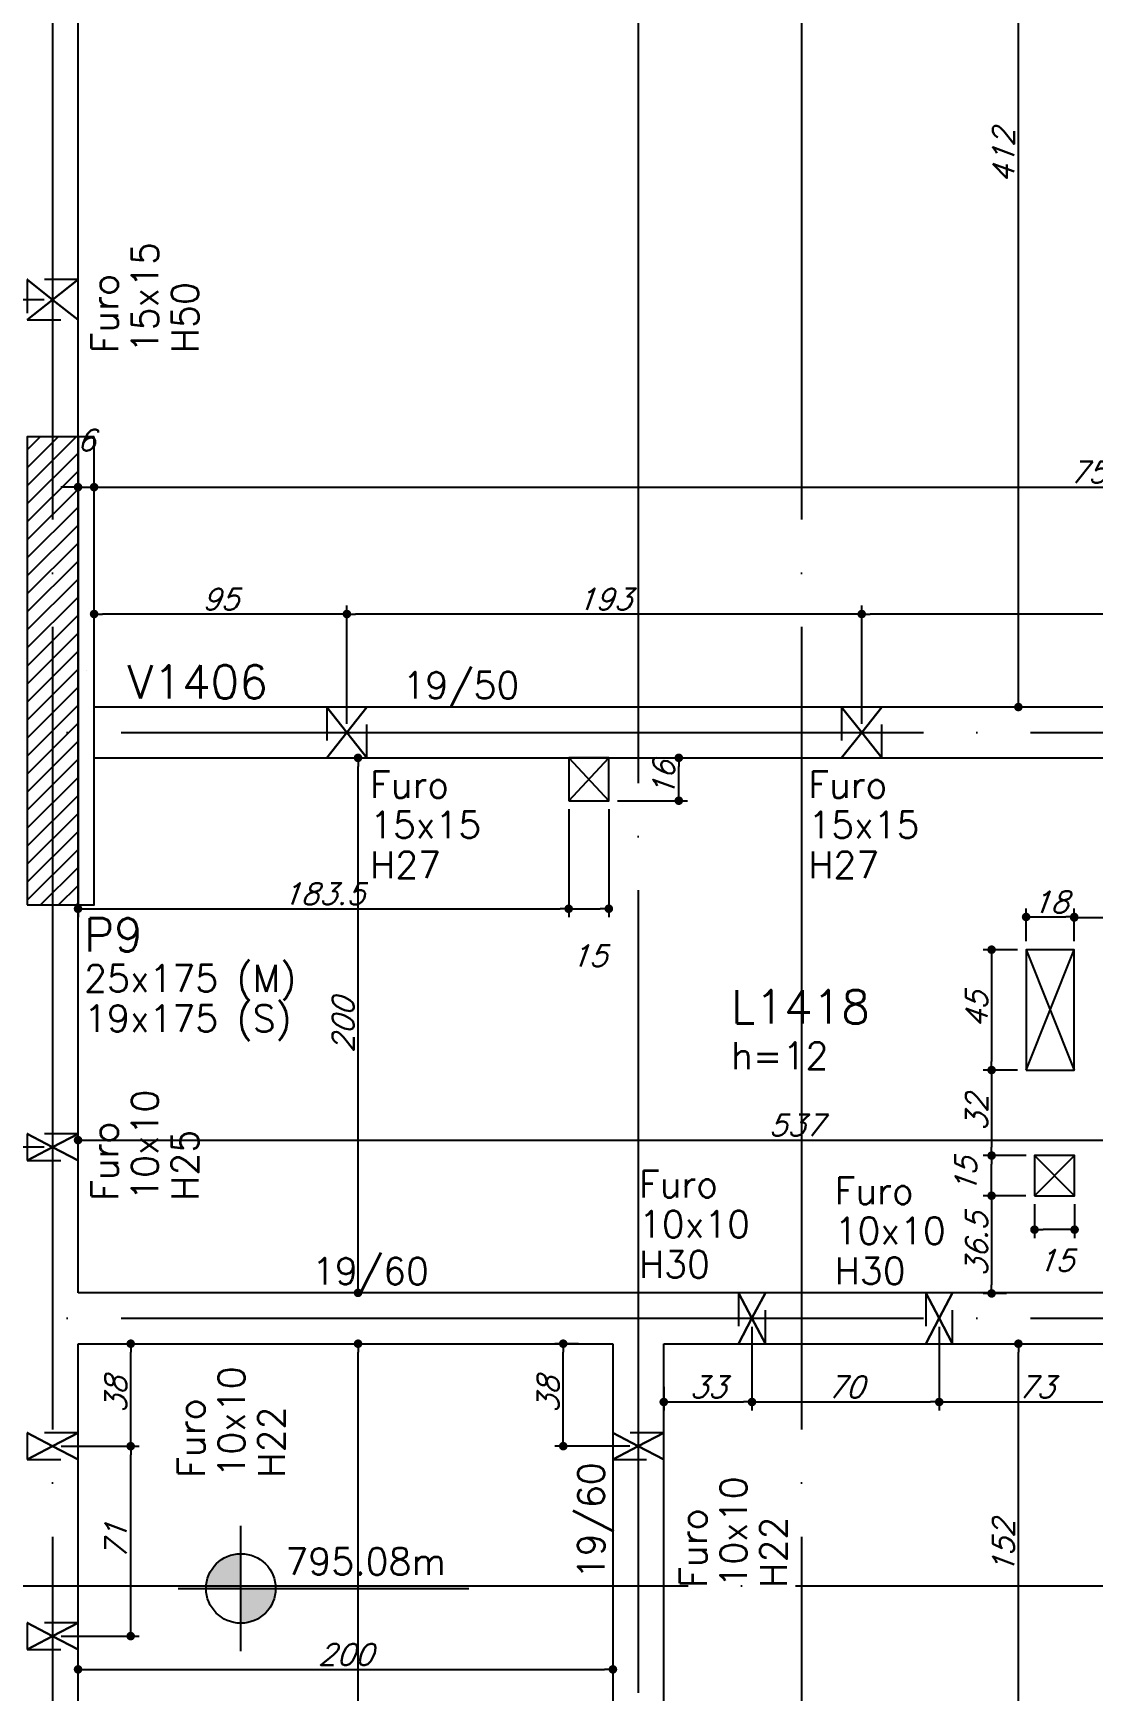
# Model space of a CAD drawing. Header units: millimetres. Extents: x -2290 to 5505, y -2157 to 2343.
# Drawn here: x 1278 to 1674, y 516 to 1135 of the extents above; entities that cross this region are included whole.
import ezdxf
from ezdxf.enums import TextEntityAlignment as Align

# ---------------------------------------------------------------- set-up
doc = ezdxf.new("R2010")
doc.units = ezdxf.units.MM
doc.header["$LTSCALE"] = 50
doc.linetypes.add('EIXO', pattern=[6.8, 6, -0.4, 0, -0.4])
doc.linetypes.add('HIDDEN', pattern=[0.375, 0.25, -0.125])
for name, color, linetype in [('242', 3, 'Continuous'), ('F-COTAS', 106, 'Continuous'), ('F-COTAS-FUROS', 50, 'Continuous'), ('F-COTAS-FUROS VIGA', 50, 'Continuous'), ('F-EIXO', 12, 'EIXO'), ('F-FURO-PAREDE', 2, 'HIDDEN'), ('F-FURO-PAREDE-TEXTOS', 2, 'Continuous'), ('F-LAJES-DIM', 2, 'Continuous'), ('F-LAJES-NOME', 4, 'Continuous'), ('F-NÍVEL-PLANTA', 2, 'Continuous'), ('F-PILARES-DIM', 172, 'Continuous'), ('F-PILARES-HACH', 174, 'Continuous'), ('F-PILARES-M', 170, 'Continuous'), ('F-PILARES-NOME', 170, 'Continuous'), ('F-PILARES-V', 170, 'Continuous'), ('F-TEXTO', 6, 'Continuous'), ('F-VIGAS', 3, 'Continuous'), ('F-VIGAS-DIM', 2, 'Continuous'), ('F-VIGAS-NOME', 4, 'Continuous'), ('F-VÃO', 1, 'Continuous')]:
    doc.layers.add(name, color=color, linetype=linetype)
doc.styles.add('CP-TEXT-INCL', font='simplex.shx', dxfattribs={"oblique": 20})
doc.styles.add('MCP', font='simplex.shx')
doc.styles.add('ROMANS', font='simplex.shx')
doc.styles.get("Standard").update_dxf_attribs({"font": 'simplex.shx'})
doc.dimstyles.new('CP-COTAS-50', dxfattribs={"dimscale": 0.64, "dimtxt": 12.5, "dimasz": 5, "dimexe": 5, "dimexo": 5, "dimgap": 2.5, "dimtad": 1, "dimdec": 1, "dimdsep": 46, "dimtxsty": 'CP-TEXT-INCL', "dimblk1": 'DOT', "dimblk2": 'DOT', "dimsah": 1, "dimcen": 9, "dimclrd": 256, "dimclre": 256, "dimclrt": 256, "dimadec": 0, "dimazin": 0, "dimtfac": 1, "dimtdec": 1, "dimtmove": 2, "dimatfit": 3, "dimldrblk": 'DOT', "dimfxl": 0, "dimtolj": 1, "dimarcsym": 0})

# ---------------------------------------------------------------- blocks, each defined once
blk = doc.blocks.new('Nível - Planta')
at = {"layer": 'F-NÍVEL-PLANTA'}
h = blk.add_hatch(color=71, dxfattribs=at)
h.paths.add_polyline_path([(0, 0), (0, 0.26, 0.414214), (-0.26, 0)])
h.paths.add_polyline_path([(0.26, 0), (0, 0), (0, -0.26, 0.414214)])
for p, q in [((0, -0.469), (0, 0.469)), ((-0.469, 0), (1.704, 0))]:
    blk.add_line(p, q, dxfattribs=at)
blk.add_circle((0, 0), 0.26, dxfattribs=at)
at = {"layer": 'F-TEXTO', "color": 3, "style": 'MCP'}
blk.add_attdef('NÍVEL', (0.333, 0.102), '', height=0.2, dxfattribs=at)
blk = doc.blocks.new('*U50')
at = {"layer": 'F-EIXO'}
blk.add_line((0, 0), (5086.35, 0), dxfattribs=at)
at = {"layer": 'F-TEXTO', "style": 'ROMANS'}
blk.add_attdef('EIXO', text='', height=17.5, dxfattribs=at).set_placement((-28.21, 0), align=Align.MIDDLE_CENTER)
blk = doc.blocks.new('*U51')
at = {"layer": 'F-EIXO'}
blk.add_line((0, 0), (5174.35, 0), dxfattribs=at)
at = {"layer": 'F-TEXTO', "style": 'ROMANS'}
blk.add_attdef('EIXO', text='', height=17.5, dxfattribs=at).set_placement((-28.21, 0), align=Align.MIDDLE_CENTER)
blk = doc.blocks.new('*U48')
at = {"layer": 'F-EIXO'}
blk.add_line((0, 0), (0, -2959.56), dxfattribs=at)
at = {"layer": 'F-TEXTO', "style": 'ROMANS'}
blk.add_attdef('EIXO', text='', height=17.5, rotation=360, dxfattribs=at).set_placement((0, 28.21), align=Align.MIDDLE_CENTER)
blk = doc.blocks.new('*U40')
at = {"layer": 'F-EIXO'}
blk.add_line((0, 0), (5086.35, 0), dxfattribs=at)
at = {"layer": 'F-TEXTO', "style": 'ROMANS'}
blk.add_attdef('EIXO', text='', height=17.5, dxfattribs=at).set_placement((-28.21, 0), align=Align.MIDDLE_CENTER)
blk = doc.blocks.new('*U42')
at = {"layer": 'F-EIXO'}
blk.add_line((0, 0), (0, -2861.07), dxfattribs=at)
at = {"layer": 'F-TEXTO', "style": 'ROMANS'}
blk.add_attdef('EIXO', text='', height=17.5, rotation=360, dxfattribs=at).set_placement((0, 28.21), align=Align.MIDDLE_CENTER)
blk = doc.blocks.new('*U29')
at = {"layer": 'F-EIXO'}
blk.add_line((0, 0), (0, -2959.56), dxfattribs=at)
at = {"layer": 'F-TEXTO', "style": 'ROMANS'}
blk.add_attdef('EIXO', text='', height=17.5, rotation=360, dxfattribs=at).set_placement((0, 28.21), align=Align.MIDDLE_CENTER)
blk = doc.blocks.new('_DOT')
at = {"color": 0, "linetype": 'ByBlock'}
blk.add_line((-0.5, 0), (-1, 0), dxfattribs=at)
at = {"color": 0, "linetype": 'ByBlock', "const_width": 0.5}
blk.add_lwpolyline([(-0.25, 0, 1), (0.25, 0, 1)], format="xyb", close=True, dxfattribs=at)
blk = doc.blocks.new('*D142')
at = {"layer": 'DEFPOINTS', "color": 0, "linetype": 'Continuous', "transparency": 16777216}
for p in [(1646.6, 645.5), (1646.6, 645.5), (1646.6, 493.5)]:
    blk.add_point(p, dxfattribs=at)
at = {"layer": 'F-COTAS', "linetype": 'Continuous', "lineweight": -2, "transparency": 16777216}
blk.add_line((1646.6, 496.7), (1646.6, 642.3), dxfattribs=at)
at = {"layer": 'F-COTAS', "linetype": 'Continuous', "lineweight": -2, "transparency": 16777216, "xscale": 3.2, "yscale": 3.2, "zscale": 3.2}
for p, rotation in [((1646.6, 645.5), 90), ((1646.6, 493.5), 270)]:
    blk.add_blockref('_DOT', p, dxfattribs=dict(at, rotation=rotation))
at = {"layer": 'F-COTAS', "linetype": 'Continuous', "transparency": 16777216, "insert": (1641, 569.5), "char_height": 8, "attachment_point": 5, "rotation": 90, "style": 'CP-TEXT-INCL'}
blk.add_mtext('\\A1;152', dxfattribs=at)
blk = doc.blocks.new('*D144')
at = {"layer": 'DEFPOINTS', "color": 0, "linetype": 'Continuous', "transparency": 16777216}
for p in [(1646.6, 1295.5), (1646.6, 1295.5), (1646.6, 883.5)]:
    blk.add_point(p, dxfattribs=at)
at = {"layer": 'F-COTAS', "linetype": 'Continuous', "lineweight": -2, "transparency": 16777216}
blk.add_line((1646.6, 886.7), (1646.6, 1292.3), dxfattribs=at)
at = {"layer": 'F-COTAS', "linetype": 'Continuous', "lineweight": -2, "transparency": 16777216, "xscale": 3.2, "yscale": 3.2, "zscale": 3.2}
for p, rotation in [((1646.6, 1295.5), 90), ((1646.6, 883.5), 270)]:
    blk.add_blockref('_DOT', p, dxfattribs=dict(at, rotation=rotation))
at = {"layer": 'F-COTAS', "linetype": 'Continuous', "transparency": 16777216, "insert": (1641, 1089.5), "char_height": 8, "attachment_point": 5, "rotation": 90, "style": 'CP-TEXT-INCL'}
blk.add_mtext('\\A1;412', dxfattribs=at)
blk = doc.blocks.new('*D149')
at = {"layer": 'DEFPOINTS', "color": 0, "linetype": 'Continuous', "transparency": 16777216}
for p in [(1399.69, 645.5), (1399.69, 645.5), (1399.69, 265.5)]:
    blk.add_point(p, dxfattribs=at)
at = {"layer": 'F-COTAS', "linetype": 'Continuous', "lineweight": -2, "transparency": 16777216}
blk.add_line((1399.69, 268.7), (1399.69, 642.3), dxfattribs=at)
at = {"layer": 'F-COTAS', "linetype": 'Continuous', "lineweight": -2, "transparency": 16777216, "xscale": 3.2, "yscale": 3.2, "zscale": 3.2}
for p, rotation in [((1399.69, 645.5), 90), ((1399.69, 265.5), 270)]:
    blk.add_blockref('_DOT', p, dxfattribs=dict(at, rotation=rotation))
at = {"layer": 'F-COTAS', "linetype": 'Continuous', "transparency": 16777216, "insert": (1394.09, 455.5), "char_height": 8, "attachment_point": 5, "rotation": 90, "style": 'CP-TEXT-INCL'}
blk.add_mtext('\\A1;380', dxfattribs=at)
blk = doc.blocks.new('*D150')
at = {"layer": 'DEFPOINTS', "color": 0, "linetype": 'Continuous', "transparency": 16777216}
for p in [(1399.69, 864.5), (1399.69, 864.5), (1399.69, 664.5)]:
    blk.add_point(p, dxfattribs=at)
at = {"layer": 'F-COTAS', "linetype": 'Continuous', "lineweight": -2, "transparency": 16777216}
blk.add_line((1399.69, 667.7), (1399.69, 861.3), dxfattribs=at)
at = {"layer": 'F-COTAS', "linetype": 'Continuous', "lineweight": -2, "transparency": 16777216, "xscale": 3.2, "yscale": 3.2, "zscale": 3.2}
for p, rotation in [((1399.69, 864.5), 90), ((1399.69, 664.5), 270)]:
    blk.add_blockref('_DOT', p, dxfattribs=dict(at, rotation=rotation))
at = {"layer": 'F-COTAS', "linetype": 'Continuous', "transparency": 16777216, "insert": (1394.09, 764.5), "char_height": 8, "attachment_point": 5, "rotation": 90, "style": 'CP-TEXT-INCL'}
blk.add_mtext('\\A1;200', dxfattribs=at)
blk = doc.blocks.new('*D193')
at = {"layer": 'DEFPOINTS', "color": 0, "linetype": 'Continuous', "transparency": 16777216}
for p in [(1295, 523.76), (1495, 523.76), (1495, 523.76)]:
    blk.add_point(p, dxfattribs=at)
at = {"layer": 'F-COTAS', "linetype": 'Continuous', "lineweight": -2, "transparency": 16777216}
blk.add_line((1298.2, 523.76), (1491.8, 523.76), dxfattribs=at)
at = {"layer": 'F-COTAS', "linetype": 'Continuous', "lineweight": -2, "transparency": 16777216, "xscale": 3.2, "yscale": 3.2, "zscale": 3.2, "rotation": 180}
blk.add_blockref('_DOT', (1295, 523.76), dxfattribs=at)
at = {"layer": 'F-COTAS', "linetype": 'Continuous', "lineweight": -2, "transparency": 16777216, "xscale": 3.2, "yscale": 3.2, "zscale": 3.2}
blk.add_blockref('_DOT', (1495, 523.76), dxfattribs=at)
at = {"layer": 'F-COTAS', "linetype": 'Continuous', "transparency": 16777216, "insert": (1395, 529.36), "char_height": 8, "attachment_point": 5, "style": 'CP-TEXT-INCL'}
blk.add_mtext('\\A1;200', dxfattribs=at)
blk = doc.blocks.new('*D205')
at = {"layer": 'DEFPOINTS', "color": 0, "linetype": 'Continuous', "transparency": 16777216}
for p in [(1295, 721.61), (1832, 721.61), (1832, 721.61)]:
    blk.add_point(p, dxfattribs=at)
at = {"layer": 'F-COTAS', "linetype": 'Continuous', "lineweight": -2, "transparency": 16777216}
blk.add_line((1298.2, 721.61), (1828.8, 721.61), dxfattribs=at)
at = {"layer": 'F-COTAS', "linetype": 'Continuous', "lineweight": -2, "transparency": 16777216, "xscale": 3.2, "yscale": 3.2, "zscale": 3.2, "rotation": 180}
blk.add_blockref('_DOT', (1295, 721.61), dxfattribs=at)
at = {"layer": 'F-COTAS', "linetype": 'Continuous', "lineweight": -2, "transparency": 16777216, "xscale": 3.2, "yscale": 3.2, "zscale": 3.2}
blk.add_blockref('_DOT', (1832, 721.61), dxfattribs=at)
at = {"layer": 'F-COTAS', "linetype": 'Continuous', "transparency": 16777216, "insert": (1563.5, 727.21), "char_height": 8, "attachment_point": 5, "style": 'CP-TEXT-INCL'}
blk.add_mtext('\\A1;537', dxfattribs=at)
blk = doc.blocks.new('*D214')
at = {"layer": 'DEFPOINTS', "color": 0, "linetype": 'Continuous', "transparency": 16777216}
for p in [(1295, 965.69), (1301, 965.69), (1301, 965.69)]:
    blk.add_point(p, dxfattribs=at)
at = {"layer": 'F-COTAS', "linetype": 'Continuous', "lineweight": -2, "transparency": 16777216}
for p, q in [((1291.8, 965.69), (1288.6, 965.69)), ((1295, 965.69), (1301, 965.69)), ((1304.2, 965.69), (1307.4, 965.69))]:
    blk.add_line(p, q, dxfattribs=at)
at = {"layer": 'F-COTAS', "linetype": 'Continuous', "lineweight": -2, "transparency": 16777216, "xscale": 3.2, "yscale": 3.2, "zscale": 3.2}
blk.add_blockref('_DOT', (1295, 965.69), dxfattribs=at)
at = {"layer": 'F-COTAS', "linetype": 'Continuous', "lineweight": -2, "transparency": 16777216, "xscale": 3.2, "yscale": 3.2, "zscale": 3.2, "rotation": 180}
blk.add_blockref('_DOT', (1301, 965.69), dxfattribs=at)
at = {"layer": 'F-COTAS', "linetype": 'Continuous', "transparency": 16777216, "insert": (1298, 983.29), "char_height": 8, "attachment_point": 5, "style": 'CP-TEXT-INCL'}
blk.add_mtext('\\A1;6', dxfattribs=at)
blk = doc.blocks.new('*D215')
at = {"layer": 'DEFPOINTS', "color": 0, "linetype": 'Continuous', "transparency": 16777216}
for p in [(1301, 965.69), (2051, 965.69), (2051, 965.69)]:
    blk.add_point(p, dxfattribs=at)
at = {"layer": 'F-COTAS', "linetype": 'Continuous', "lineweight": -2, "transparency": 16777216}
blk.add_line((1304.2, 965.69), (2047.8, 965.69), dxfattribs=at)
at = {"layer": 'F-COTAS', "linetype": 'Continuous', "lineweight": -2, "transparency": 16777216, "xscale": 3.2, "yscale": 3.2, "zscale": 3.2, "rotation": 180}
blk.add_blockref('_DOT', (1301, 965.69), dxfattribs=at)
at = {"layer": 'F-COTAS', "linetype": 'Continuous', "lineweight": -2, "transparency": 16777216, "xscale": 3.2, "yscale": 3.2, "zscale": 3.2}
blk.add_blockref('_DOT', (2051, 965.69), dxfattribs=at)
at = {"layer": 'F-COTAS', "linetype": 'Continuous', "transparency": 16777216, "insert": (1676, 971.29), "char_height": 8, "attachment_point": 5, "style": 'CP-TEXT-INCL'}
blk.add_mtext('\\A1;750', dxfattribs=at)
blk = doc.blocks.new('*U435')
at = {"layer": 'F-VÃO'}
for p, q in [((0, 0), (15, 16)), ((0, 16), (15, 0))]:
    blk.add_line(p, q, dxfattribs=at)
at = {"layer": 'F-VÃO', "color": 3}
blk.add_lwpolyline([(0, 0), (15, 0), (15, 16), (0, 16)], close=True, dxfattribs=at)
blk = doc.blocks.new('*U420')
at = {"layer": 'F-VÃO'}
for p, q in [((0, 0), (18, 45)), ((0, 45), (18, 0))]:
    blk.add_line(p, q, dxfattribs=at)
at = {"layer": 'F-VÃO', "color": 3}
blk.add_lwpolyline([(0, 0), (18, 0), (18, 45), (0, 45)], close=True, dxfattribs=at)
blk = doc.blocks.new('*U423')
at = {"layer": 'F-VÃO'}
for p, q in [((0, 0), (15, 15)), ((0, 15), (15, 0))]:
    blk.add_line(p, q, dxfattribs=at)
at = {"layer": 'F-VÃO', "color": 3}
blk.add_lwpolyline([(0, 0), (15, 0), (15, 15), (0, 15)], close=True, dxfattribs=at)
blk = doc.blocks.new('*D507')
at = {"layer": 'DEFPOINTS', "color": 0, "transparency": 16777216}
for p in [(1649.49, 792.79), (1636.6, 747.79), (1649.49, 747.79)]:
    blk.add_point(p, dxfattribs=at)
at = {"layer": 'F-COTAS-FUROS', "lineweight": -2, "transparency": 16777216}
for p, q in [((1646.29, 792.79), (1633.4, 792.79)), ((1636.6, 789.59), (1636.6, 750.99)), ((1646.29, 747.79), (1633.4, 747.79))]:
    blk.add_line(p, q, dxfattribs=at)
at = {"layer": 'F-COTAS-FUROS', "lineweight": -2, "transparency": 16777216, "xscale": 3.2, "yscale": 3.2, "zscale": 3.2}
for p, rotation in [((1636.6, 792.79), 90), ((1636.6, 747.79), 270)]:
    blk.add_blockref('_DOT', p, dxfattribs=dict(at, rotation=rotation))
at = {"layer": 'F-COTAS-FUROS', "transparency": 16777216, "insert": (1631, 770.29), "char_height": 8, "attachment_point": 5, "rotation": 90, "style": 'CP-TEXT-INCL'}
blk.add_mtext('\\A1;45', dxfattribs=at)
blk = doc.blocks.new('*D508')
at = {"layer": 'DEFPOINTS', "color": 0, "transparency": 16777216}
for p in [(1649.49, 747.79), (1636.6, 715.82), (1652.77, 715.82)]:
    blk.add_point(p, dxfattribs=at)
at = {"layer": 'F-COTAS-FUROS', "lineweight": -2, "transparency": 16777216}
for p, q in [((1646.29, 747.79), (1633.4, 747.79)), ((1636.6, 744.59), (1636.6, 719.02)), ((1649.57, 715.82), (1633.4, 715.82))]:
    blk.add_line(p, q, dxfattribs=at)
at = {"layer": 'F-COTAS-FUROS', "lineweight": -2, "transparency": 16777216, "xscale": 3.2, "yscale": 3.2, "zscale": 3.2}
for p, rotation in [((1636.6, 747.79), 90), ((1636.6, 715.82), 270)]:
    blk.add_blockref('_DOT', p, dxfattribs=dict(at, rotation=rotation))
at = {"layer": 'F-COTAS-FUROS', "transparency": 16777216, "insert": (1631, 731.81), "char_height": 8, "attachment_point": 5, "rotation": 90, "style": 'CP-TEXT-INCL'}
blk.add_mtext('\\A1;32', dxfattribs=at)
blk = doc.blocks.new('*D509')
at = {"layer": 'DEFPOINTS', "color": 0, "transparency": 16777216}
for p in [(1636.6, 715.82), (1652.63, 715.82), (1652.63, 700.82)]:
    blk.add_point(p, dxfattribs=at)
at = {"layer": 'F-COTAS-FUROS', "lineweight": -2, "transparency": 16777216}
for p, q in [((1649.43, 715.82), (1633.4, 715.82)), ((1636.6, 704.02), (1636.6, 712.62)), ((1649.43, 700.82), (1633.4, 700.82))]:
    blk.add_line(p, q, dxfattribs=at)
at = {"layer": 'F-COTAS-FUROS', "lineweight": -2, "transparency": 16777216, "xscale": 3.2, "yscale": 3.2, "zscale": 3.2}
for p, rotation in [((1636.6, 715.82), 90), ((1636.6, 700.82), 270)]:
    blk.add_blockref('_DOT', p, dxfattribs=dict(at, rotation=rotation))
at = {"layer": 'F-COTAS-FUROS', "transparency": 16777216, "insert": (1627, 708.32), "char_height": 8, "attachment_point": 5, "rotation": 90, "style": 'CP-TEXT-INCL'}
blk.add_mtext('\\A1;15', dxfattribs=at)
blk = doc.blocks.new('*D510')
at = {"layer": 'DEFPOINTS', "color": 0, "transparency": 16777216}
for p in [(1652.63, 700.82), (1636.6, 664.3), (1645.42, 664.3)]:
    blk.add_point(p, dxfattribs=at)
at = {"layer": 'F-COTAS-FUROS', "lineweight": -2, "transparency": 16777216}
for p, q in [((1649.43, 700.82), (1633.4, 700.82)), ((1636.6, 697.62), (1636.6, 667.5)), ((1642.22, 664.3), (1633.4, 664.3))]:
    blk.add_line(p, q, dxfattribs=at)
at = {"layer": 'F-COTAS-FUROS', "lineweight": -2, "transparency": 16777216, "xscale": 3.2, "yscale": 3.2, "zscale": 3.2}
for p, rotation in [((1636.6, 700.82), 90), ((1636.6, 664.3), 270)]:
    blk.add_blockref('_DOT', p, dxfattribs=dict(at, rotation=rotation))
at = {"layer": 'F-COTAS-FUROS', "transparency": 16777216, "insert": (1631, 682.56), "char_height": 8, "attachment_point": 5, "rotation": 90, "style": 'CP-TEXT-INCL'}
blk.add_mtext('\\A1;36.5', dxfattribs=at)
blk = doc.blocks.new('*D511')
at = {"layer": 'DEFPOINTS', "color": 0, "transparency": 16777216}
for p in [(1667.49, 805.02), (1649.49, 792.79), (1667.49, 792.79)]:
    blk.add_point(p, dxfattribs=at)
at = {"layer": 'F-COTAS-FUROS', "lineweight": -2, "transparency": 16777216}
for p, q in [((1649.49, 795.99), (1649.49, 808.22)), ((1667.49, 795.99), (1667.49, 808.22)), ((1652.69, 805.02), (1664.29, 805.02))]:
    blk.add_line(p, q, dxfattribs=at)
at = {"layer": 'F-COTAS-FUROS', "lineweight": -2, "transparency": 16777216, "xscale": 3.2, "yscale": 3.2, "zscale": 3.2, "rotation": 180}
blk.add_blockref('_DOT', (1649.49, 805.02), dxfattribs=at)
at = {"layer": 'F-COTAS-FUROS', "lineweight": -2, "transparency": 16777216, "xscale": 3.2, "yscale": 3.2, "zscale": 3.2}
blk.add_blockref('_DOT', (1667.49, 805.02), dxfattribs=at)
at = {"layer": 'F-COTAS-FUROS', "transparency": 16777216, "insert": (1658.49, 810.62), "char_height": 8, "attachment_point": 5, "style": 'CP-TEXT-INCL'}
blk.add_mtext('\\A1;18', dxfattribs=at)
blk = doc.blocks.new('*D512')
at = {"layer": 'DEFPOINTS', "color": 0, "transparency": 16777216}
for p in [(1832, 804.82), (1667.49, 792.79), (1832, 792.79)]:
    blk.add_point(p, dxfattribs=at)
at = {"layer": 'F-COTAS-FUROS', "lineweight": -2, "transparency": 16777216}
for p, q in [((1667.49, 795.99), (1667.49, 808.02)), ((1832, 795.99), (1832, 808.02)), ((1670.69, 804.82), (1828.8, 804.82))]:
    blk.add_line(p, q, dxfattribs=at)
at = {"layer": 'F-COTAS-FUROS', "lineweight": -2, "transparency": 16777216, "xscale": 3.2, "yscale": 3.2, "zscale": 3.2, "rotation": 180}
blk.add_blockref('_DOT', (1667.49, 804.82), dxfattribs=at)
at = {"layer": 'F-COTAS-FUROS', "lineweight": -2, "transparency": 16777216, "xscale": 3.2, "yscale": 3.2, "zscale": 3.2}
blk.add_blockref('_DOT', (1832, 804.82), dxfattribs=at)
at = {"layer": 'F-COTAS-FUROS', "transparency": 16777216, "insert": (1749.75, 810.42), "char_height": 8, "attachment_point": 5, "style": 'CP-TEXT-INCL'}
blk.add_mtext('\\A1;164.5', dxfattribs=at)
blk = doc.blocks.new('*D513')
at = {"layer": 'DEFPOINTS', "color": 0, "transparency": 16777216}
for p in [(1652.63, 700.82), (1667.63, 700.82), (1652.63, 688.13)]:
    blk.add_point(p, dxfattribs=at)
at = {"layer": 'F-COTAS-FUROS', "lineweight": -2, "transparency": 16777216}
for p, q in [((1652.63, 697.62), (1652.63, 684.93)), ((1667.63, 697.62), (1667.63, 684.93)), ((1664.43, 688.13), (1655.83, 688.13))]:
    blk.add_line(p, q, dxfattribs=at)
at = {"layer": 'F-COTAS-FUROS', "lineweight": -2, "transparency": 16777216, "xscale": 3.2, "yscale": 3.2, "zscale": 3.2, "rotation": 180}
blk.add_blockref('_DOT', (1652.63, 688.13), dxfattribs=at)
at = {"layer": 'F-COTAS-FUROS', "lineweight": -2, "transparency": 16777216, "xscale": 3.2, "yscale": 3.2, "zscale": 3.2}
blk.add_blockref('_DOT', (1667.63, 688.13), dxfattribs=at)
at = {"layer": 'F-COTAS-FUROS', "transparency": 16777216, "insert": (1660.5, 676.66), "char_height": 8, "attachment_point": 5, "style": 'CP-TEXT-INCL'}
blk.add_mtext('\\A1;15', dxfattribs=at)
blk = doc.blocks.new('*D514')
at = {"layer": 'DEFPOINTS', "color": 0, "transparency": 16777216}
for p in [(1478.46, 848.47), (1493.46, 848.47), (1493.46, 808.09)]:
    blk.add_point(p, dxfattribs=at)
at = {"layer": 'F-COTAS-FUROS', "lineweight": -2, "transparency": 16777216}
for p, q in [((1478.46, 845.27), (1478.46, 804.89)), ((1493.46, 845.27), (1493.46, 804.89)), ((1481.66, 808.09), (1490.26, 808.09))]:
    blk.add_line(p, q, dxfattribs=at)
at = {"layer": 'F-COTAS-FUROS', "lineweight": -2, "transparency": 16777216, "xscale": 3.2, "yscale": 3.2, "zscale": 3.2, "rotation": 180}
blk.add_blockref('_DOT', (1478.46, 808.09), dxfattribs=at)
at = {"layer": 'F-COTAS-FUROS', "lineweight": -2, "transparency": 16777216, "xscale": 3.2, "yscale": 3.2, "zscale": 3.2}
blk.add_blockref('_DOT', (1493.46, 808.09), dxfattribs=at)
at = {"layer": 'F-COTAS-FUROS', "transparency": 16777216, "insert": (1485.96, 790.49), "char_height": 8, "attachment_point": 5, "style": 'CP-TEXT-INCL'}
blk.add_mtext('\\A1;15', dxfattribs=at)
blk = doc.blocks.new('*D515')
at = {"layer": 'DEFPOINTS', "color": 0, "transparency": 16777216}
for p in [(1478.46, 825.08), (1295, 822.82), (1478.46, 808.09)]:
    blk.add_point(p, dxfattribs=at)
at = {"layer": 'F-COTAS-FUROS', "lineweight": -2, "transparency": 16777216}
for p, q in [((1295, 819.62), (1295, 804.89)), ((1478.46, 821.88), (1478.46, 804.89)), ((1298.2, 808.09), (1475.26, 808.09))]:
    blk.add_line(p, q, dxfattribs=at)
at = {"layer": 'F-COTAS-FUROS', "lineweight": -2, "transparency": 16777216, "xscale": 3.2, "yscale": 3.2, "zscale": 3.2, "rotation": 180}
blk.add_blockref('_DOT', (1295, 808.09), dxfattribs=at)
at = {"layer": 'F-COTAS-FUROS', "lineweight": -2, "transparency": 16777216, "xscale": 3.2, "yscale": 3.2, "zscale": 3.2}
blk.add_blockref('_DOT', (1478.46, 808.09), dxfattribs=at)
at = {"layer": 'F-COTAS-FUROS', "transparency": 16777216, "insert": (1386.73, 813.69), "char_height": 8, "attachment_point": 5, "style": 'CP-TEXT-INCL'}
blk.add_mtext('\\A1;183.5', dxfattribs=at)
blk = doc.blocks.new('*D516')
at = {"layer": 'DEFPOINTS', "color": 0, "transparency": 16777216}
for p in [(1493.46, 864.5), (1519.63, 864.5), (1493.46, 848.47)]:
    blk.add_point(p, dxfattribs=at)
at = {"layer": 'F-COTAS-FUROS', "lineweight": -2, "transparency": 16777216}
for p, q in [((1496.66, 864.5), (1522.83, 864.5)), ((1519.63, 851.67), (1519.63, 861.3)), ((1496.66, 848.47), (1522.83, 848.47))]:
    blk.add_line(p, q, dxfattribs=at)
at = {"layer": 'F-COTAS-FUROS', "lineweight": -2, "transparency": 16777216, "xscale": 3.2, "yscale": 3.2, "zscale": 3.2}
for p, rotation in [((1519.63, 864.5), 90), ((1519.63, 848.47), 270)]:
    blk.add_blockref('_DOT', p, dxfattribs=dict(at, rotation=rotation))
at = {"layer": 'F-COTAS-FUROS', "transparency": 16777216, "insert": (1514.03, 856.49), "char_height": 8, "attachment_point": 5, "rotation": 90, "style": 'CP-TEXT-INCL'}
blk.add_mtext('\\A1;16', dxfattribs=at)
blk = doc.blocks.new('*D607')
at = {"layer": 'DEFPOINTS', "color": 0, "transparency": 16777216}
for p in [(1285.5, 718.92), (1266.67, 664.5), (1270.73, 664.5)]:
    blk.add_point(p, dxfattribs=at)
at = {"layer": 'F-COTAS-FUROS VIGA', "lineweight": -2, "transparency": 16777216}
for p, q in [((1282.3, 718.92), (1263.47, 718.92)), ((1266.67, 715.72), (1266.67, 667.7)), ((1267.53, 664.5), (1263.47, 664.5))]:
    blk.add_line(p, q, dxfattribs=at)
at = {"layer": 'F-COTAS-FUROS VIGA', "lineweight": -2, "transparency": 16777216, "xscale": 3.2, "yscale": 3.2, "zscale": 3.2}
for p, rotation in [((1266.67, 718.92), 90), ((1266.67, 664.5), 270)]:
    blk.add_blockref('_DOT', p, dxfattribs=dict(at, rotation=rotation))
at = {"layer": 'F-COTAS-FUROS VIGA', "transparency": 16777216, "insert": (1261.07, 691.71), "char_height": 8, "attachment_point": 5, "rotation": 90, "style": 'CP-TEXT-INCL'}
blk.add_mtext('\\A1;54', dxfattribs=at)
blk = doc.blocks.new('*D608')
at = {"layer": 'DEFPOINTS', "color": 0, "transparency": 16777216}
for p in [(1476.42, 645.5), (1485.27, 645.5), (1504.5, 607.19)]:
    blk.add_point(p, dxfattribs=at)
at = {"layer": 'F-COTAS-FUROS VIGA', "lineweight": -2, "transparency": 16777216}
for p, q in [((1482.07, 645.5), (1473.22, 645.5)), ((1476.42, 610.39), (1476.42, 642.3)), ((1501.3, 607.19), (1473.22, 607.19))]:
    blk.add_line(p, q, dxfattribs=at)
at = {"layer": 'F-COTAS-FUROS VIGA', "lineweight": -2, "transparency": 16777216, "xscale": 3.2, "yscale": 3.2, "zscale": 3.2}
for p, rotation in [((1476.42, 645.5), 90), ((1476.42, 607.19), 270)]:
    blk.add_blockref('_DOT', p, dxfattribs=dict(at, rotation=rotation))
at = {"layer": 'F-COTAS-FUROS VIGA', "transparency": 16777216, "insert": (1470.82, 626.35), "char_height": 8, "attachment_point": 5, "rotation": 90, "style": 'CP-TEXT-INCL'}
blk.add_mtext('\\A1;38', dxfattribs=at)
blk = doc.blocks.new('*D609')
at = {"layer": 'DEFPOINTS', "color": 0, "transparency": 16777216}
for p in [(1285.5, 607.19), (1314.69, 607.19), (1285.5, 536.19)]:
    blk.add_point(p, dxfattribs=at)
at = {"layer": 'F-COTAS-FUROS VIGA', "lineweight": -2, "transparency": 16777216}
for p, q in [((1288.7, 607.19), (1317.89, 607.19)), ((1314.69, 539.39), (1314.69, 603.99)), ((1288.7, 536.19), (1317.89, 536.19))]:
    blk.add_line(p, q, dxfattribs=at)
at = {"layer": 'F-COTAS-FUROS VIGA', "lineweight": -2, "transparency": 16777216, "xscale": 3.2, "yscale": 3.2, "zscale": 3.2}
for p, rotation in [((1314.69, 607.19), 90), ((1314.69, 536.19), 270)]:
    blk.add_blockref('_DOT', p, dxfattribs=dict(at, rotation=rotation))
at = {"layer": 'F-COTAS-FUROS VIGA', "transparency": 16777216, "insert": (1309.09, 571.69), "char_height": 8, "attachment_point": 5, "rotation": 90, "style": 'CP-TEXT-INCL'}
blk.add_mtext('\\A1;71', dxfattribs=at)
blk = doc.blocks.new('*D610')
at = {"layer": 'DEFPOINTS', "color": 0, "transparency": 16777216}
for p in [(1306.4, 645.5), (1314.69, 645.5), (1285.5, 607.19)]:
    blk.add_point(p, dxfattribs=at)
at = {"layer": 'F-COTAS-FUROS VIGA', "lineweight": -2, "transparency": 16777216}
for p, q in [((1309.6, 645.5), (1317.89, 645.5)), ((1314.69, 610.39), (1314.69, 642.3)), ((1288.7, 607.19), (1317.89, 607.19))]:
    blk.add_line(p, q, dxfattribs=at)
at = {"layer": 'F-COTAS-FUROS VIGA', "lineweight": -2, "transparency": 16777216, "xscale": 3.2, "yscale": 3.2, "zscale": 3.2}
for p, rotation in [((1314.69, 645.5), 90), ((1314.69, 607.19), 270)]:
    blk.add_blockref('_DOT', p, dxfattribs=dict(at, rotation=rotation))
at = {"layer": 'F-COTAS-FUROS VIGA', "transparency": 16777216, "insert": (1309.09, 626.35), "char_height": 8, "attachment_point": 5, "rotation": 90, "style": 'CP-TEXT-INCL'}
blk.add_mtext('\\A1;38', dxfattribs=at)
blk = doc.blocks.new('*D611')
at = {"layer": 'DEFPOINTS', "color": 0, "transparency": 16777216}
for p in [(1301, 918.26), (1301, 905.76), (1395.52, 874)]:
    blk.add_point(p, dxfattribs=at)
at = {"layer": 'F-COTAS-FUROS VIGA', "lineweight": -2, "transparency": 16777216}
for p, q in [((1301, 908.96), (1301, 921.46)), ((1392.32, 918.26), (1304.2, 918.26)), ((1395.52, 877.2), (1395.52, 921.46))]:
    blk.add_line(p, q, dxfattribs=at)
at = {"layer": 'F-COTAS-FUROS VIGA', "lineweight": -2, "transparency": 16777216, "xscale": 3.2, "yscale": 3.2, "zscale": 3.2, "rotation": 180}
blk.add_blockref('_DOT', (1301, 918.26), dxfattribs=at)
at = {"layer": 'F-COTAS-FUROS VIGA', "lineweight": -2, "transparency": 16777216, "xscale": 3.2, "yscale": 3.2, "zscale": 3.2}
blk.add_blockref('_DOT', (1395.52, 918.26), dxfattribs=at)
at = {"layer": 'F-COTAS-FUROS VIGA', "transparency": 16777216, "insert": (1348.26, 923.86), "char_height": 8, "attachment_point": 5, "style": 'CP-TEXT-INCL'}
blk.add_mtext('\\A1;95', dxfattribs=at)
blk = doc.blocks.new('*D612')
at = {"layer": 'DEFPOINTS', "color": 0, "transparency": 16777216}
for p in [(1395.52, 918.26), (1395.52, 874), (1588.02, 874)]:
    blk.add_point(p, dxfattribs=at)
at = {"layer": 'F-COTAS-FUROS VIGA', "lineweight": -2, "transparency": 16777216}
for p, q in [((1395.52, 877.2), (1395.52, 921.46)), ((1584.82, 918.26), (1398.72, 918.26)), ((1588.02, 877.2), (1588.02, 921.46))]:
    blk.add_line(p, q, dxfattribs=at)
at = {"layer": 'F-COTAS-FUROS VIGA', "lineweight": -2, "transparency": 16777216, "xscale": 3.2, "yscale": 3.2, "zscale": 3.2, "rotation": 180}
blk.add_blockref('_DOT', (1395.52, 918.26), dxfattribs=at)
at = {"layer": 'F-COTAS-FUROS VIGA', "lineweight": -2, "transparency": 16777216, "xscale": 3.2, "yscale": 3.2, "zscale": 3.2}
blk.add_blockref('_DOT', (1588.02, 918.26), dxfattribs=at)
at = {"layer": 'F-COTAS-FUROS VIGA', "transparency": 16777216, "insert": (1491.77, 923.86), "char_height": 8, "attachment_point": 5, "style": 'CP-TEXT-INCL'}
blk.add_mtext('\\A1;193', dxfattribs=at)
blk = doc.blocks.new('*D613')
at = {"layer": 'DEFPOINTS', "color": 0, "transparency": 16777216}
for p in [(1588.02, 918.26), (1588.02, 874), (1798.13, 874)]:
    blk.add_point(p, dxfattribs=at)
at = {"layer": 'F-COTAS-FUROS VIGA', "lineweight": -2, "transparency": 16777216}
for p, q in [((1588.02, 877.2), (1588.02, 921.46)), ((1794.93, 918.26), (1591.22, 918.26)), ((1798.13, 877.2), (1798.13, 921.46))]:
    blk.add_line(p, q, dxfattribs=at)
at = {"layer": 'F-COTAS-FUROS VIGA', "lineweight": -2, "transparency": 16777216, "xscale": 3.2, "yscale": 3.2, "zscale": 3.2, "rotation": 180}
blk.add_blockref('_DOT', (1588.02, 918.26), dxfattribs=at)
at = {"layer": 'F-COTAS-FUROS VIGA', "lineweight": -2, "transparency": 16777216, "xscale": 3.2, "yscale": 3.2, "zscale": 3.2}
blk.add_blockref('_DOT', (1798.13, 918.26), dxfattribs=at)
at = {"layer": 'F-COTAS-FUROS VIGA', "transparency": 16777216, "insert": (1693.07, 923.86), "char_height": 8, "attachment_point": 5, "style": 'CP-TEXT-INCL'}
blk.add_mtext('\\A1;210', dxfattribs=at)
blk = doc.blocks.new('*D627')
at = {"layer": 'DEFPOINTS', "color": 0, "transparency": 16777216}
for p in [(1547, 655), (1514, 632.6), (1547, 623.71)]:
    blk.add_point(p, dxfattribs=at)
at = {"layer": 'F-COTAS-FUROS VIGA', "lineweight": -2, "transparency": 16777216}
for p, q in [((1547, 651.8), (1547, 620.51)), ((1514, 629.4), (1514, 620.51)), ((1517.2, 623.71), (1543.8, 623.71))]:
    blk.add_line(p, q, dxfattribs=at)
at = {"layer": 'F-COTAS-FUROS VIGA', "lineweight": -2, "transparency": 16777216, "xscale": 3.2, "yscale": 3.2, "zscale": 3.2, "rotation": 180}
blk.add_blockref('_DOT', (1514, 623.71), dxfattribs=at)
at = {"layer": 'F-COTAS-FUROS VIGA', "lineweight": -2, "transparency": 16777216, "xscale": 3.2, "yscale": 3.2, "zscale": 3.2}
blk.add_blockref('_DOT', (1547, 623.71), dxfattribs=at)
at = {"layer": 'F-COTAS-FUROS VIGA', "transparency": 16777216, "insert": (1530.5, 629.31), "char_height": 8, "attachment_point": 5, "style": 'CP-TEXT-INCL'}
blk.add_mtext('\\A1;33', dxfattribs=at)
blk = doc.blocks.new('*D628')
at = {"layer": 'DEFPOINTS', "color": 0, "transparency": 16777216}
for p in [(1547, 655), (1617, 655), (1617, 623.71)]:
    blk.add_point(p, dxfattribs=at)
at = {"layer": 'F-COTAS-FUROS VIGA', "lineweight": -2, "transparency": 16777216}
for p, q in [((1547, 651.8), (1547, 620.51)), ((1617, 651.8), (1617, 620.51)), ((1550.2, 623.71), (1613.8, 623.71))]:
    blk.add_line(p, q, dxfattribs=at)
at = {"layer": 'F-COTAS-FUROS VIGA', "lineweight": -2, "transparency": 16777216, "xscale": 3.2, "yscale": 3.2, "zscale": 3.2, "rotation": 180}
blk.add_blockref('_DOT', (1547, 623.71), dxfattribs=at)
at = {"layer": 'F-COTAS-FUROS VIGA', "lineweight": -2, "transparency": 16777216, "xscale": 3.2, "yscale": 3.2, "zscale": 3.2}
blk.add_blockref('_DOT', (1617, 623.71), dxfattribs=at)
at = {"layer": 'F-COTAS-FUROS VIGA', "transparency": 16777216, "insert": (1582, 629.31), "char_height": 8, "attachment_point": 5, "style": 'CP-TEXT-INCL'}
blk.add_mtext('\\A1;70', dxfattribs=at)
blk = doc.blocks.new('*D629')
at = {"layer": 'DEFPOINTS', "color": 0, "transparency": 16777216}
for p in [(1617, 655), (1689.5, 655), (1689.5, 623.71)]:
    blk.add_point(p, dxfattribs=at)
at = {"layer": 'F-COTAS-FUROS VIGA', "lineweight": -2, "transparency": 16777216}
for p, q in [((1617, 651.8), (1617, 620.51)), ((1689.5, 651.8), (1689.5, 620.51)), ((1620.2, 623.71), (1686.3, 623.71))]:
    blk.add_line(p, q, dxfattribs=at)
at = {"layer": 'F-COTAS-FUROS VIGA', "lineweight": -2, "transparency": 16777216, "xscale": 3.2, "yscale": 3.2, "zscale": 3.2, "rotation": 180}
blk.add_blockref('_DOT', (1617, 623.71), dxfattribs=at)
at = {"layer": 'F-COTAS-FUROS VIGA', "lineweight": -2, "transparency": 16777216, "xscale": 3.2, "yscale": 3.2, "zscale": 3.2}
blk.add_blockref('_DOT', (1689.5, 623.71), dxfattribs=at)
at = {"layer": 'F-COTAS-FUROS VIGA', "transparency": 16777216, "insert": (1653.25, 629.31), "char_height": 8, "attachment_point": 5, "style": 'CP-TEXT-INCL'}
blk.add_mtext('\\A1;73', dxfattribs=at)
blk = doc.blocks.new('*D640')
at = {"layer": 'DEFPOINTS', "color": 0, "transparency": 16777216}
for p in [(1250.24, 1035.77), (1285.5, 1035.77), (1258.58, 828.5)]:
    blk.add_point(p, dxfattribs=at)
at = {"layer": 'F-COTAS-FUROS VIGA', "lineweight": -2, "transparency": 16777216}
for p, q in [((1282.3, 1035.77), (1247.04, 1035.77)), ((1250.24, 831.7), (1250.24, 1032.57)), ((1255.38, 828.5), (1247.04, 828.5))]:
    blk.add_line(p, q, dxfattribs=at)
at = {"layer": 'F-COTAS-FUROS VIGA', "lineweight": -2, "transparency": 16777216, "xscale": 3.2, "yscale": 3.2, "zscale": 3.2}
for p, rotation in [((1250.24, 1035.77), 90), ((1250.24, 828.5), 270)]:
    blk.add_blockref('_DOT', p, dxfattribs=dict(at, rotation=rotation))
at = {"layer": 'F-COTAS-FUROS VIGA', "transparency": 16777216, "insert": (1244.64, 932.13), "char_height": 8, "attachment_point": 5, "rotation": 90, "style": 'CP-TEXT-INCL'}
blk.add_mtext('\\A1;207', dxfattribs=at)

msp = doc.modelspace()

# ---------------------------------------------------------------- hatches: boundary and pattern name
at = {"layer": 'F-PILARES-HACH', "linetype": 'Continuous'}
h = msp.add_hatch(dxfattribs=at)
h.set_pattern_fill('ANSI31', color=256, scale=1.5, style=0)
h.paths.add_polyline_path([(1276, 809.5), (1295, 809.5), (1295, 984.5), (1276, 984.5)], flags=16)

# ---------------------------------------------------------------- linework, layer by layer
at = {"layer": '242', "linetype": 'Continuous'}
for p, q in [((1285.5, 897), (1285.5, 897)), ((1288.5, 897), (1288.5, 897)), ((1298, 897), (1298, 897))]:
    msp.add_line(p, q, dxfattribs=at)
at = {"layer": 'F-FURO-PAREDE'}
for points in [[(1285.5, 1035.767), (1295, 1028.267), (1295, 1043.267), (1285.5, 1035.767), (1295, 1043.267), (1276, 1043.267), (1285.5, 1035.767), (1276, 1043.267), (1276, 1028.267), (1285.5, 1035.767), (1276, 1028.267), (1295, 1028.267), (1285.5, 1035.767)], [(1395.516, 874), (1388.016, 864.5), (1403.016, 864.5), (1395.516, 874), (1403.016, 864.5), (1403.016, 883.5), (1395.516, 874), (1403.016, 883.5), (1388.016, 883.5), (1395.516, 874), (1388.016, 883.5), (1388.016, 864.5), (1395.516, 874)], [(1588.016, 874), (1580.516, 864.5), (1595.516, 864.5), (1588.016, 874), (1595.516, 864.5), (1595.516, 883.5), (1588.016, 874), (1595.516, 883.5), (1580.516, 883.5), (1588.016, 874), (1580.516, 883.5), (1580.516, 864.5), (1588.016, 874)], [(1285.5, 718.924), (1295, 713.924), (1295, 723.924), (1285.5, 718.924), (1295, 723.924), (1276, 723.924), (1285.5, 718.924), (1276, 723.924), (1276, 713.924), (1285.5, 718.924), (1276, 713.924), (1295, 713.924), (1285.5, 718.924)], [(1547, 655), (1542, 645.5), (1552, 645.5), (1547, 655), (1552, 645.5), (1552, 664.5), (1547, 655), (1552, 664.5), (1542, 664.5), (1547, 655), (1542, 664.5), (1542, 645.5), (1547, 655)], [(1617, 655), (1612, 645.5), (1622, 645.5), (1617, 655), (1622, 645.5), (1622, 664.5), (1617, 655), (1622, 664.5), (1612, 664.5), (1617, 655), (1612, 664.5), (1612, 645.5), (1617, 655)], [(1285.5, 607.194), (1295, 602.194), (1295, 612.194), (1285.5, 607.194), (1295, 612.194), (1276, 612.194), (1285.5, 607.194), (1276, 612.194), (1276, 602.194), (1285.5, 607.194), (1276, 602.194), (1295, 602.194), (1285.5, 607.194)], [(1504.5, 607.194), (1514, 602.194), (1514, 612.194), (1504.5, 607.194), (1514, 612.194), (1495, 612.194), (1504.5, 607.194), (1495, 612.194), (1495, 602.194), (1504.5, 607.194), (1495, 602.194), (1514, 602.194), (1504.5, 607.194)], [(1285.5, 536.195), (1295, 531.195), (1295, 541.195), (1285.5, 536.195), (1295, 541.195), (1276, 541.195), (1285.5, 536.195), (1276, 541.195), (1276, 531.195), (1285.5, 536.195), (1276, 531.195), (1295, 531.195), (1285.5, 536.195)]]:
    msp.add_lwpolyline(points, dxfattribs=at)
at = {"layer": 'F-PILARES-M', "linetype": 'Continuous'}
msp.add_lwpolyline([(1301, 984.5), (1295, 984.5), (1295, 809.5), (1301, 809.5), (1301, 984.5)], dxfattribs=at)
at = {"layer": 'F-PILARES-V', "linetype": 'Continuous'}
msp.add_lwpolyline([(1276, 809.5), (1295, 809.5), (1295, 984.5), (1276, 984.5), (1276, 809.5)], dxfattribs=at)
at = {"layer": 'F-VIGAS'}
for points in [[(1295, 984.5), (1295, 1215.5)], [(1832, 883.5), (1301, 883.5)], [(1301, 864.5), (1832, 864.5)], [(1295, 664.5), (1295, 809.5)], [(1504.5, 664.5), (1295, 664.5)], [(1832, 664.5), (1504.5, 664.5)], [(1295, 645.5), (1495, 645.5)], [(1295, 493.5), (1295, 645.5)], [(1495, 645.5), (1495, 493.5)], [(1514, 645.5), (1832, 645.5)], [(1514, 493.5), (1514, 645.5)]]:
    msp.add_lwpolyline(points, dxfattribs=at)

# ---------------------------------------------------------------- block references
at = {"layer": 'F-EIXO', "linetype": 'Continuous'}
for name, p in [('*U29', (1285.5, 1933.768)), ('*U48', (1565.5, 1933.768)), ('*U42', (1504.5, 1835.283)), ('*U40', (-1749.828, 874)), ('*U50', (-1749.828, 655)), ('*U51', (-1837.782, 555))]:
    msp.add_blockref(name, p, dxfattribs=at)
at = {"layer": 'F-NÍVEL-PLANTA', "linetype": 'Continuous', "xscale": 50, "yscale": 50, "zscale": 50}
msp.add_blockref('Nível - Planta', (1355.877, 554.011), dxfattribs=at).add_auto_attribs({'NÍVEL': '795.08m'})
at = {"layer": 'F-VÃO'}
for name, p in [('*U435', (1478.464, 848.47)), ('*U420', (1649.491, 747.795)), ('*U423', (1652.631, 700.823))]:
    msp.add_blockref(name, p, dxfattribs=at)

# ---------------------------------------------------------------- texts
at = {"layer": 'F-FURO-PAREDE-TEXTOS', "linetype": 'Continuous', "style": 'MCP'}
for s, p in [('15x15', (1325, 1015.767)), ('Furo', (1310, 1015.767)), ('H50', (1340, 1015.767)), ('10x10', (1325, 698.924)), ('Furo', (1310, 698.924)), ('H25', (1340, 698.924)), ('10x10', (1357.354, 595.441)), ('Furo', (1342.354, 595.441)), ('H22', (1372.354, 595.441)), ('10x10', (1545.076, 554.306)), ('Furo', (1530.076, 554.306)), ('H22', (1560.076, 554.306))]:
    msp.add_text(s, height=10, rotation=90, dxfattribs=at).set_placement(p)
for s, p in [('Furo', (1404.171, 849.5)), ('Furo', (1568.016, 849.5)), ('15x15', (1404.171, 834.5)), ('15x15', (1568.016, 834.5)), ('H27', (1404.171, 819.5)), ('H27', (1568.016, 819.5)), ('Furo', (1504.717, 700.184)), ('Furo', (1577.9, 697.717)), ('10x10', (1504.717, 685.184)), ('10x10', (1577.9, 682.717)), ('H30', (1504.717, 670.184)), ('H30', (1577.9, 667.717))]:
    msp.add_text(s, height=10, dxfattribs=at).set_placement(p)
at = {"layer": 'F-LAJES-DIM', "linetype": 'Continuous', "style": 'MCP'}
msp.add_text('h=12', height=10, dxfattribs=at).set_placement((1539.144, 748.169))
at = {"layer": 'F-LAJES-NOME', "linetype": 'Continuous', "style": 'MCP'}
msp.add_text('L1418', height=12.5, dxfattribs=at).set_placement((1539.144, 765.169))
at = {"layer": 'F-PILARES-DIM', "linetype": 'Continuous'}
for s, p in [('25x175 (M)', (1297.256, 777.092)), ('19x175 (S)', (1297.256, 762.092))]:
    msp.add_text(s, height=10, dxfattribs=at).set_placement(p)
at = {"layer": 'F-PILARES-NOME', "linetype": 'Continuous', "style": 'MCP'}
msp.add_text('P9', height=12.5, dxfattribs=at).set_placement((1297.256, 792.092))
at = {"layer": 'F-VIGAS-DIM', "linetype": 'Continuous', "style": 'MCP'}
for s, p in [('19/50', (1416.308, 886.625)), ('19/60', (1382.5, 667.625))]:
    msp.add_text(s, height=10, dxfattribs=at).set_placement(p)
msp.add_text('19/60', height=10, rotation=90, dxfattribs=at).set_placement((1491.875, 557.471))
at = {"layer": 'F-VIGAS-NOME', "linetype": 'Continuous', "style": 'MCP'}
msp.add_text('V1406', height=12.5, dxfattribs=at).set_placement((1313.5, 886.625))

# ---------------------------------------------------------------- dimensions: what is measured, and where the dimension line sits
at = {"layer": 'F-COTAS', "linetype": 'Continuous'}
for base, p1, p2, angle, picture, middle in [((1646.604, 1295.5), (1646.604, 883.5), (1646.604, 1295.5), 270, '*D144', (1641.004, 1089.5)), ((1301, 965.689), (1295, 965.689), (1301, 965.689), 180, '*D214', (1298, 983.289)), ((2051, 965.689), (1301, 965.689), (2051, 965.689), 180, '*D215', (1676, 971.289)), ((1399.687, 864.5), (1399.687, 664.5), (1399.687, 864.5), 270, '*D150', (1394.087, 764.5)), ((1832, 721.606), (1295, 721.606), (1832, 721.606), 180, '*D205', (1563.5, 727.206)), ((1399.687, 645.5), (1399.687, 265.5), (1399.687, 645.5), 270, '*D149', (1394.087, 455.5)), ((1646.604, 645.5), (1646.604, 493.5), (1646.604, 645.5), 270, '*D142', (1641.004, 569.5)), ((1495, 523.762), (1295, 523.762), (1495, 523.762), 180, '*D193', (1395, 529.362))]:
    dim = msp.add_linear_dim(base=base, p1=p1, p2=p2, angle=angle, dimstyle='CP-COTAS-50', dxfattribs=at)
    dim.commit()
    dim.dimension.update_dxf_attribs({"geometry": picture, "text_midpoint": middle})
at = {"layer": 'F-COTAS-FUROS'}
for base, p1, p2, picture, middle in [((1519.629, 864.5), (1493.464, 848.47), (1493.464, 864.5), '*D516', (1514.029, 856.485)), ((1636.604, 747.795), (1649.491, 792.795), (1649.491, 747.795), '*D507', (1631.004, 770.295)), ((1636.604, 715.823), (1649.491, 747.795), (1652.77, 715.823), '*D508', (1631.004, 731.809)), ((1636.604, 715.823), (1652.631, 700.823), (1652.631, 715.823), '*D509', (1627.004, 708.323)), ((1636.604, 664.3), (1652.631, 700.823), (1645.415, 664.3), '*D510', (1631.004, 682.562))]:
    dim = msp.add_linear_dim(base=base, p1=p1, p2=p2, angle=90, dimstyle='CP-COTAS-50', override={"dimfxl": 7.5}, dxfattribs=at)
    dim.commit()
    dim.dimension.update_dxf_attribs({"geometry": picture, "text_midpoint": middle})
for base, p1, p2, picture, middle in [((1493.464, 808.089), (1478.464, 848.47), (1493.464, 848.47), '*D514', (1485.964, 790.489)), ((1478.464, 808.089), (1295, 822.816), (1478.464, 825.079), '*D515', (1386.732, 813.689)), ((1667.491, 805.021), (1649.491, 792.795), (1667.491, 792.795), '*D511', (1658.491, 810.621)), ((1832, 804.821), (1667.491, 792.795), (1832, 792.795), '*D512', (1749.746, 810.421))]:
    dim = msp.add_linear_dim(base=base, p1=p1, p2=p2, dimstyle='CP-COTAS-50', override={"dimfxl": 7.5}, dxfattribs=at)
    dim.commit()
    dim.dimension.update_dxf_attribs({"geometry": picture, "text_midpoint": middle})
dim = msp.add_linear_dim(base=(1652.631, 688.132), p1=(1667.631, 700.823), p2=(1652.631, 700.823), dimstyle='CP-COTAS-50', override={"dimfxl": 7.5}, dxfattribs=at)
dim.commit()
dim.dimension.update_dxf_attribs({"geometry": '*D513', "text_midpoint": (1660.5, 676.656), "dimtype": 160})
at = {"layer": 'F-COTAS-FUROS VIGA'}
for base, p1, p2, picture, middle in [((1250.236, 1035.767), (1258.577, 828.5), (1285.5, 1035.767), '*D640', (1244.636, 932.133)), ((1266.675, 664.5), (1285.5, 718.924), (1270.735, 664.5), '*D607', (1261.075, 691.712)), ((1314.692, 645.5), (1285.5, 607.194), (1306.396, 645.5), '*D610', (1309.092, 626.347)), ((1476.418, 645.5), (1504.5, 607.194), (1485.274, 645.5), '*D608', (1470.818, 626.347)), ((1314.692, 607.194), (1285.5, 536.195), (1285.5, 607.194), '*D609', (1309.092, 571.694))]:
    dim = msp.add_linear_dim(base=base, p1=p1, p2=p2, angle=90, dimstyle='CP-COTAS-50', override={"dimdec": 0, "dimfxl": 7.5}, dxfattribs=at)
    dim.commit()
    dim.dimension.update_dxf_attribs({"geometry": picture, "text_midpoint": middle})
for base, p1, p2, picture, middle in [((1301, 918.264), (1395.516, 874), (1301, 905.758), '*D611', (1348.258, 923.864)), ((1395.5161, 918.26358485), (1588.0161, 874), (1395.5161, 874), '*D612', (1491.7661, 923.86358485)), ((1588.016, 918.264), (1798.128, 874), (1588.016, 874), '*D613', (1693.072, 923.864)), ((1547, 623.705), (1514, 632.605), (1547, 655), '*D627', (1530.5, 629.305)), ((1617, 623.705), (1547, 655), (1617, 655), '*D628', (1582, 629.305)), ((1689.5, 623.705121712), (1617, 655), (1689.5, 655), '*D629', (1653.25, 629.305121712))]:
    dim = msp.add_linear_dim(base=base, p1=p1, p2=p2, dimstyle='CP-COTAS-50', override={"dimdec": 0, "dimfxl": 7.5}, dxfattribs=at)
    dim.commit()
    dim.dimension.update_dxf_attribs({"geometry": picture, "text_midpoint": middle})

doc.saveas('drawing.dxf')
